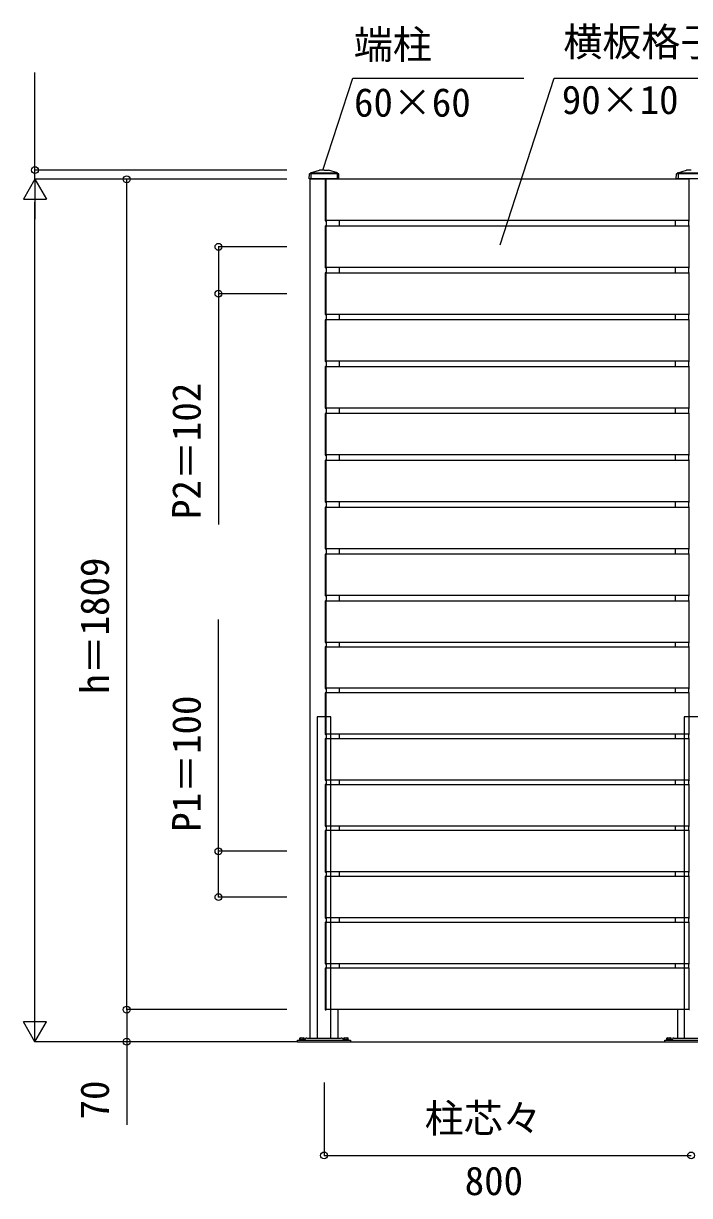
# Model space of a CAD drawing. Units: millimetres, scale not verified. Extents: x -4375 to 4375, y -6499 to 6470.
# Drawn here: x -46 to 1406, y -84 to 2469 of the extents above; entities that cross this region are included whole.
import ezdxf
from ezdxf.enums import TextEntityAlignment as Align

# ---------------------------------------------------------------- set-up
doc = ezdxf.new("R2010")
doc.units = ezdxf.units.MM
doc.header["$LTSCALE"] = 30
doc.layers.add('0-3_YKK_A1', color=4, linetype='Continuous')
doc.layers.add('0-4_YKK_D', color=6, linetype='Continuous')
doc.styles.add('ＭＳ ゴシック', font='')
doc.styles.get('ＭＳ ゴシック').set_extended_font_data('MS Gothic')

msp = doc.modelspace()

# ---------------------------------------------------------------- linework, layer by layer
at = {"layer": '0-3_YKK_A1'}
for p, q in [((580.39, 2143.9), (599.43, 2149.78)), ((609.5, 2149.8), (599.58, 2149.8)), ((609.5, 2149.8), (619.42, 2149.8)), ((638.61, 2143.9), (619.57, 2149.78)), ((1380.39, 2143.9), (1399.43, 2149.78)), ((1409.5, 2149.8), (1399.58, 2149.8)), ((641.31, 2141.8), (577.69, 2141.8)), ((577.87, 2141.92), (580, 2142.8)), ((579.5, 258.8), (579.5, 2130.8)), ((580, 2142.8), (580.03, 2143.45)), ((639, 2142.8), (580, 2142.8)), ((580.2, 2143.8), (638.8, 2143.8)), ((581, 2141.8), (581, 2130.8)), ((612, 2129.23), (612, 2040.35)), ((1405, 2129.79), (614, 2129.79)), ((638, 2141.8), (638, 2130.8)), ((639, 2142.8), (638.97, 2143.45)), ((641.13, 2141.92), (639, 2142.8)), ((639.5, 2130.8), (639.5, 2129.79)), ((642, 2130.8), (641.44, 2141.48)), ((1441.31, 2141.8), (1377.69, 2141.8)), ((1377.87, 2141.92), (1380, 2142.8)), ((1379.5, 2129.79), (1379.5, 2130.8)), ((1380, 2142.8), (1380.03, 2143.45)), ((1439, 2142.8), (1380, 2142.8)), ((1380.2, 2143.8), (1438.8, 2143.8)), ((1381, 2141.8), (1381, 2130.8)), ((612, 2027.12), (612, 1938.24)), ((1405, 2039.79), (614, 2039.79)), ((1405, 2027.68), (614, 2027.68)), ((614.6, 2027.68), (614.6, 2039.79)), ((643.5, 2027.68), (643.5, 2039.79)), ((1375.5, 2027.68), (1375.5, 2039.79)), ((1404.4, 2027.68), (1404.4, 2039.79)), ((612, 1925.01), (612, 1836.13)), ((1405, 1937.68), (614, 1937.68)), ((1405, 1925.57), (614, 1925.57)), ((614.6, 1925.57), (614.6, 1937.68)), ((643.5, 1925.57), (643.5, 1937.68)), ((1375.5, 1925.57), (1375.5, 1937.68)), ((1404.4, 1925.57), (1404.4, 1937.68)), ((612, 1822.9), (612, 1734.02)), ((1405, 1835.57), (614, 1835.57)), ((1405, 1823.46), (614, 1823.46)), ((614.6, 1823.46), (614.6, 1835.57)), ((643.5, 1823.46), (643.5, 1835.57)), ((1375.5, 1823.46), (1375.5, 1835.57)), ((1404.4, 1823.46), (1404.4, 1835.57)), ((612, 1720.79), (612, 1631.91)), ((1405, 1733.46), (614, 1733.46)), ((1405, 1721.35), (614, 1721.35)), ((614.6, 1721.35), (614.6, 1733.46)), ((643.5, 1721.35), (643.5, 1733.46)), ((1375.5, 1721.35), (1375.5, 1733.46)), ((1404.4, 1721.35), (1404.4, 1733.46)), ((612, 1618.68), (612, 1529.8)), ((1405, 1631.35), (614, 1631.35)), ((1405, 1619.24), (614, 1619.24)), ((614.6, 1619.24), (614.6, 1631.35)), ((643.5, 1619.24), (643.5, 1631.35)), ((1375.5, 1619.24), (1375.5, 1631.35)), ((1404.4, 1619.24), (1404.4, 1631.35)), ((612, 1516.57), (612, 1427.69)), ((1405, 1529.24), (614, 1529.24)), ((1405, 1517.13), (614, 1517.13)), ((614.6, 1517.13), (614.6, 1529.24)), ((643.5, 1517.13), (643.5, 1529.24)), ((1375.5, 1517.13), (1375.5, 1529.24)), ((1404.4, 1517.13), (1404.4, 1529.24)), ((612, 1414.46), (612, 1325.58)), ((1405, 1427.13), (614, 1427.13)), ((1405, 1415.02), (614, 1415.02)), ((614.6, 1415.02), (614.6, 1427.13)), ((643.5, 1415.02), (643.5, 1427.13)), ((1375.5, 1415.02), (1375.5, 1427.13)), ((1404.4, 1415.02), (1404.4, 1427.13)), ((612, 1312.35), (612, 1223.47)), ((1405, 1325.02), (614, 1325.02)), ((1405, 1312.91), (614, 1312.91)), ((614.6, 1312.91), (614.6, 1325.02)), ((643.5, 1312.91), (643.5, 1325.02)), ((1375.5, 1312.91), (1375.5, 1325.02)), ((1404.4, 1312.91), (1404.4, 1325.02)), ((612, 1210.24), (612, 1121.36)), ((1405, 1222.91), (614, 1222.91)), ((1405, 1210.8), (614, 1210.8)), ((614.6, 1210.8), (614.6, 1222.91)), ((643.5, 1210.8), (643.5, 1222.91)), ((1375.5, 1210.8), (1375.5, 1222.91)), ((1404.4, 1210.8), (1404.4, 1222.91)), ((612, 1110.24), (612, 1021.36)), ((1405, 1120.8), (614, 1120.8)), ((1405, 1110.8), (614, 1110.8)), ((614.6, 1110.8), (614.6, 1120.8)), ((643.5, 1110.8), (643.5, 1120.8)), ((1375.5, 1110.8), (1375.5, 1120.8)), ((1404.4, 1110.8), (1404.4, 1120.8)), ((612, 1010.24), (612, 921.36)), ((1405, 1020.8), (614, 1020.8)), ((1405, 1010.8), (614, 1010.8)), ((614.6, 1010.8), (614.6, 1020.8)), ((643.5, 1010.8), (643.5, 1020.8)), ((1375.5, 1010.8), (1375.5, 1020.8)), ((1404.4, 1010.8), (1404.4, 1020.8)), ((1394.5, 958.8), (1394.5, 258.8)), ((1424.5, 958.8), (1394.5, 958.8)), ((1405, 920.8), (614, 920.8)), ((614.6, 910.8), (614.6, 920.8)), ((643.5, 910.8), (643.5, 920.8)), ((1375.5, 910.8), (1375.5, 920.8)), ((1404.4, 910.8), (1404.4, 920.8)), ((612, 910.24), (612, 821.36)), ((1405, 910.8), (614, 910.8)), ((1405, 820.8), (614, 820.8)), ((614.6, 810.8), (614.6, 820.8)), ((643.5, 810.8), (643.5, 820.8)), ((1375.5, 810.8), (1375.5, 820.8)), ((1404.4, 810.8), (1404.4, 820.8)), ((612, 810.24), (612, 721.36)), ((1405, 810.8), (614, 810.8)), ((1405, 720.8), (614, 720.8)), ((614.6, 710.8), (614.6, 720.8)), ((643.5, 710.8), (643.5, 720.8)), ((1375.5, 710.8), (1375.5, 720.8)), ((1404.4, 710.8), (1404.4, 720.8)), ((612, 710.24), (612, 621.36)), ((1405, 710.8), (614, 710.8)), ((1405, 620.8), (614, 620.8)), ((614.6, 610.8), (614.6, 620.8)), ((643.5, 610.8), (643.5, 620.8)), ((1375.5, 610.8), (1375.5, 620.8)), ((1404.4, 610.8), (1404.4, 620.8)), ((612, 610.24), (612, 521.36)), ((1405, 610.8), (614, 610.8)), ((1405, 520.8), (614, 520.8)), ((1405, 510.8), (614, 510.8)), ((614.6, 510.8), (614.6, 520.8)), ((643.5, 510.8), (643.5, 520.8)), ((1375.5, 510.8), (1375.5, 520.8)), ((1404.4, 510.8), (1404.4, 520.8)), ((612, 510.24), (612, 421.36)), ((612, 410.24), (612, 321.36)), ((1405, 420.8), (614, 420.8)), ((1405, 410.8), (614, 410.8)), ((614.6, 410.8), (614.6, 420.8)), ((643.5, 410.8), (643.5, 420.8)), ((1375.5, 410.8), (1375.5, 420.8)), ((1404.4, 410.8), (1404.4, 420.8)), ((1405, 320.8), (614, 320.8)), ((639.5, 320.8), (639.5, 258.8)), ((1379.5, 320.8), (1379.5, 258.8)), ((556.8, 255.8), (566.2, 255.8)), ((556.8, 254.8), (556.8, 255.8)), ((557.5, 259.3), (556.88, 258.94)), ((556.88, 255.8), (556.88, 258.94)), ((557.5, 259.3), (565.5, 259.3)), ((559, 255.8), (564, 255.8)), ((559.19, 255.8), (559.19, 258.94)), ((559.24, 254.8), (559.24, 255.8)), ((563.76, 254.8), (563.76, 255.8)), ((563.81, 255.8), (563.81, 258.94)), ((565.5, 259.3), (566.12, 258.94)), ((566.12, 255.8), (566.12, 258.94)), ((566.2, 255.8), (566.2, 254.8)), ((568.57, 256.95), (567.33, 254.8)), ((571.78, 258.8), (647.22, 258.8)), ((650.43, 256.95), (651.67, 254.8)), ((652.8, 255.8), (662.2, 255.8)), ((652.8, 254.8), (652.8, 255.8)), ((653.5, 259.3), (652.88, 258.94)), ((652.88, 255.8), (652.88, 258.94)), ((653.5, 259.3), (661.5, 259.3)), ((655, 255.8), (660, 255.8)), ((655.19, 255.8), (655.19, 258.94)), ((655.24, 254.8), (655.24, 255.8)), ((659.76, 254.8), (659.76, 255.8)), ((659.81, 255.8), (659.81, 258.94)), ((661.5, 259.3), (662.12, 258.94)), ((662.12, 255.8), (662.12, 258.94)), ((662.2, 255.8), (662.2, 254.8)), ((1356.8, 255.8), (1366.2, 255.8)), ((1356.8, 254.8), (1356.8, 255.8)), ((1357.5, 259.3), (1356.88, 258.94)), ((1356.88, 255.8), (1356.88, 258.94)), ((1357.5, 259.3), (1365.5, 259.3)), ((1359, 255.8), (1364, 255.8)), ((1359.19, 255.8), (1359.19, 258.94)), ((1359.24, 254.8), (1359.24, 255.8)), ((1363.76, 254.8), (1363.76, 255.8)), ((1363.81, 255.8), (1363.81, 258.94)), ((1365.5, 259.3), (1366.12, 258.94)), ((1366.12, 255.8), (1366.12, 258.94)), ((1366.2, 255.8), (1366.2, 254.8)), ((1368.57, 256.95), (1367.33, 254.8)), ((1371.78, 258.8), (1447.22, 258.8)), ((552, 254), (667, 254)), ((552, 250.8), (552, 254)), ((552, 250.8), (2591.15, 250.8)), ((667, 254), (667, 250.8)), ((1352, 254), (1467, 254)), ((1352, 250.8), (1352, 254))]:
    msp.add_line(p, q, dxfattribs=at)
for points in [[(642, 2130.8), (577, 2130.8), (577.56, 2141.48)], [(579.5, 2130.8), (639.5, 2130.8), (639.5, 2129.8)], [(612.94, 2039.35), (614, 2039.29), (614, 2130.29), (612.94, 2130.23)], [(1442, 2130.8), (1377, 2130.8), (1377.56, 2141.48)], [(1439.5, 2130.8), (1379.5, 2130.8), (1379.5, 2129.8)], [(1406.06, 2039.35), (1405, 2039.29), (1405, 2130.29), (1406.06, 2130.23)], [(612.94, 1937.24), (614, 1937.18), (614, 2028.18), (612.94, 2028.12)], [(1406.06, 1937.24), (1405, 1937.18), (1405, 2028.18), (1406.06, 2028.12)], [(612.94, 1835.13), (614, 1835.07), (614, 1926.07), (612.94, 1926.01)], [(1406.06, 1835.13), (1405, 1835.07), (1405, 1926.07), (1406.06, 1926.01)], [(612.94, 1733.02), (614, 1732.96), (614, 1823.96), (612.94, 1823.9)], [(1406.06, 1733.02), (1405, 1732.96), (1405, 1823.96), (1406.06, 1823.9)], [(612.94, 1630.91), (614, 1630.85), (614, 1721.85), (612.94, 1721.79)], [(1406.06, 1630.91), (1405, 1630.85), (1405, 1721.85), (1406.06, 1721.79)], [(612.94, 1528.8), (614, 1528.74), (614, 1619.74), (612.94, 1619.68)], [(1406.06, 1528.8), (1405, 1528.74), (1405, 1619.74), (1406.06, 1619.68)], [(612.94, 1426.69), (614, 1426.63), (614, 1517.63), (612.94, 1517.57)], [(1406.06, 1426.69), (1405, 1426.63), (1405, 1517.63), (1406.06, 1517.57)], [(612.94, 1324.58), (614, 1324.52), (614, 1415.52), (612.94, 1415.46)], [(1406.06, 1324.58), (1405, 1324.52), (1405, 1415.52), (1406.06, 1415.46)], [(612.94, 1222.47), (614, 1222.41), (614, 1313.41), (612.94, 1313.35)], [(1406.06, 1222.47), (1405, 1222.41), (1405, 1313.41), (1406.06, 1313.35)], [(612.94, 1120.36), (614, 1120.3), (614, 1211.3), (612.94, 1211.24)], [(1406.06, 1120.36), (1405, 1120.3), (1405, 1211.3), (1406.06, 1211.24)], [(612.94, 1020.36), (614, 1020.3), (614, 1111.3), (612.94, 1111.24)], [(1406.06, 1020.36), (1405, 1020.3), (1405, 1111.3), (1406.06, 1111.24)], [(612.94, 920.36), (614, 920.3), (614, 1011.3), (612.94, 1011.24)], [(1406.06, 920.36), (1405, 920.3), (1405, 1011.3), (1406.06, 1011.24)], [(624.5, 258.8), (624.5, 958.8), (594.5, 958.8), (594.5, 258.8)], [(612.94, 820.36), (614, 820.3), (614, 911.3), (612.94, 911.24)], [(1406.06, 820.36), (1405, 820.3), (1405, 911.3), (1406.06, 911.24)], [(612.94, 720.36), (614, 720.3), (614, 811.3), (612.94, 811.24)], [(1406.06, 720.36), (1405, 720.3), (1405, 811.3), (1406.06, 811.24)], [(612.94, 620.36), (614, 620.3), (614, 711.3), (612.94, 711.24)], [(1406.06, 620.36), (1405, 620.3), (1405, 711.3), (1406.06, 711.24)], [(612.94, 520.36), (614, 520.3), (614, 611.3), (612.94, 611.24)], [(1406.06, 520.36), (1405, 520.3), (1405, 611.3), (1406.06, 611.24)], [(612.94, 420.36), (614, 420.3), (614, 511.3), (612.94, 511.24)], [(1406.06, 420.36), (1405, 420.3), (1405, 511.3), (1406.06, 511.24)], [(612.94, 320.36), (614, 320.3), (614, 411.3), (612.94, 411.24)], [(1406.06, 320.36), (1405, 320.3), (1405, 411.3), (1406.06, 411.24)]]:
    msp.add_lwpolyline(points, dxfattribs=at)
for points in [[(567.5, 254), (555.5, 254), (555.5, 254.8), (567.5, 254.8)], [(663.5, 254), (651.5, 254), (651.5, 254.8), (663.5, 254.8)], [(1367.5, 254), (1355.5, 254), (1355.5, 254.8), (1367.5, 254.8)]]:
    msp.add_lwpolyline(points, close=True, dxfattribs=at)
for centre, radius, start, end in [((599.58, 2149.3), 0.5, 90, 107.14612), ((619.42, 2149.3), 0.5, 72.85388, 90), ((1399.58, 2149.3), 0.5, 90, 107.14612), ((578.06, 2141.46), 0.5, 112.42221, 177), ((580.53, 2143.43), 0.5, 107.14612, 177), ((613, 2129.23), 1, 93.49999, 179.99999), ((638.47, 2143.43), 0.5, 3, 72.85388), ((640.94, 2141.46), 0.5, 3, 67.57779), ((1378.06, 2141.46), 0.5, 112.42221, 177), ((1380.53, 2143.43), 0.5, 107.14612, 177), ((613, 2040.35), 1, 179.99999, 266.49999), ((613, 2027.12), 1, 93.49999, 179.99999), ((613, 1938.24), 1, 179.99999, 266.49999), ((613, 1925.01), 1, 93.49999, 179.99999), ((613, 1836.13), 1, 179.99999, 266.49999), ((613, 1822.9), 1, 93.49999, 179.99999), ((613, 1734.02), 1, 179.99999, 266.49999), ((613, 1720.79), 1, 93.49999, 179.99999), ((613, 1631.91), 1, 179.99999, 266.49999), ((613, 1618.68), 1, 93.49999, 179.99999), ((613, 1529.8), 1, 179.99999, 266.49999), ((613, 1516.57), 1, 93.49999, 179.99999), ((613, 1427.69), 1, 179.99999, 266.49999), ((613, 1414.46), 1, 93.49999, 179.99999), ((613, 1325.58), 1, 179.99999, 266.49999), ((613, 1312.35), 1, 93.49999, 179.99999), ((613, 1223.47), 1, 179.99999, 266.49999), ((613, 1210.24), 1, 93.49999, 179.99999), ((613, 1121.36), 1, 179.99999, 266.49999), ((613, 1110.24), 1, 93.49999, 179.99999), ((613, 1021.36), 1, 179.99999, 266.49999), ((613, 1010.24), 1, 93.49999, 179.99999), ((613, 921.36), 1, 179.99999, 266.49999), ((613, 910.24), 1, 93.49999, 179.99999), ((613, 821.36), 1, 179.99999, 266.49999), ((613, 810.24), 1, 93.49999, 179.99999), ((613, 721.36), 1, 179.99999, 266.49999), ((613, 710.24), 1, 93.49999, 179.99999), ((613, 621.36), 1, 179.99999, 266.49999), ((613, 610.24), 1, 93.49999, 179.99999), ((613, 521.36), 1, 179.99999, 266.49999), ((613, 510.24), 1, 93.49999, 179.99999), ((613, 421.36), 1, 179.99999, 266.49999), ((613, 410.24), 1, 93.49999, 179.99999), ((613, 321.36), 1, 179.99999, 266.49999), ((558.04, 257.26), 2.04, 55.61575, 124.38425), ((561.5, 251.66), 7.64, 72.41205, 107.58795), ((564.96, 257.26), 2.04, 55.61575, 124.38425), ((571.78, 255.1), 3.7, 90, 149.99999), ((647.22, 255.1), 3.7, 30.00001, 90), ((654.04, 257.26), 2.04, 55.61575, 124.38425), ((657.5, 251.66), 7.64, 72.41205, 107.58795), ((660.96, 257.26), 2.04, 55.61575, 124.38425), ((1358.04, 257.26), 2.04, 55.61575, 124.38425), ((1361.5, 251.66), 7.64, 72.41205, 107.58795), ((1364.96, 257.26), 2.04, 55.61575, 124.38425), ((1371.78, 255.1), 3.7, 90, 149.99999)]:
    msp.add_arc(centre, radius, start, end, dxfattribs=at)
at = {"layer": '0-4_YKK_D'}
for p, q in [((-20.5, 2149.8), (-20.5, 2362.81)), ((528.5, 2149.8), (-21.5, 2149.8)), ((-20.5, 2129.8), (-20.5, 2149.8)), ((-20.5, 2129.8), (-45.5, 2086.5)), ((528.5, 2129.8), (-21.5, 2129.8)), ((528.5, 2129.8), (-21.5, 2129.8)), ((-20.5, 2129.8), (-20.5, 2099.8)), ((-20.5, 2129.8), (4.5, 2086.5)), ((-20.5, 2129.8), (-20.5, 2043.2)), ((527.5, 2129.8), (178.5, 2129.8)), ((179.5, 320.8), (179.5, 2129.8)), ((-45.5, 2086.5), (4.5, 2086.5)), ((-20.5, 300.8), (-20.5, 2079.8)), ((528.5, 1982.68), (378.5, 1982.68)), ((528.5, 1880.57), (378.5, 1880.57)), ((528.5, 665.8), (378.5, 665.8)), ((528.5, 565.8), (378.5, 565.8)), ((-20.5, 250.8), (-20.5, 337.4)), ((528.5, 320.8), (178.5, 320.8)), ((527.5, 320.8), (178.5, 320.8)), ((-20.5, 250.8), (-45.5, 294.1)), ((4.5, 294.1), (-45.5, 294.1)), ((-20.5, 250.8), (4.5, 294.1)), ((551, 250.8), (-21.5, 250.8)), ((528.5, 250.8), (178.5, 250.8)), ((609.5, 162.33), (609.5, 2)), ((609.5, 3), (1409.5, 3))]:
    msp.add_line(p, q, dxfattribs=at)
for points in [[(607.21, 2149.8), (672.2, 2349.8), (1045.07, 2349.8)], [(993.23, 1987.08), (1111.08, 2349.8), (1624.59, 2349.8)], [(379.5, 1982.68), (379.5, 1880.57), (379.5, 1377.36)], [(379.5, 565.8), (379.5, 665.8), (379.5, 1170.94)], [(179.5, 320.8), (179.5, 250.8), (179.5, 69.72)]]:
    msp.add_lwpolyline(points, dxfattribs=at)
for centre in [(-20.5, 2149.8), (179.5, 2129.8), (379.5, 1982.68), (379.5, 1880.57), (379.5, 665.8), (379.5, 565.8), (179.5, 320.8), (179.5, 320.8), (179.5, 250.8), (609.5, 3), (1409.5, 3), (1409.5, 3)]:
    msp.add_circle(centre, 7.5, dxfattribs=at)

# ---------------------------------------------------------------- texts
at = {"layer": '0-4_YKK_D', "style": 'ＭＳ ゴシック'}
for s, p in [('端柱', (674.37, 2373.52)), ('横板格子', (1131.08, 2379.19)), ('60×60', (674.86, 2247.52)), ('90×10', (1127.7, 2253.24)), ('柱芯々', (828.88, 34.11)), ('800', (916.05, -102))]:
    msp.add_text(s, height=62.32, dxfattribs=at).set_placement(p, align=Align.BOTTOM_LEFT)
for s, p in [('P2＝102', (359.5, 1389.63)), ('h＝1809', (159.5, 1008.69)), ('P1＝100', (359.5, 708.07)), ('70', (159.5, 81.51))]:
    msp.add_text(s, height=62.32, rotation=90, dxfattribs=at).set_placement(p, align=Align.BOTTOM_LEFT)

doc.saveas('drawing.dxf')
